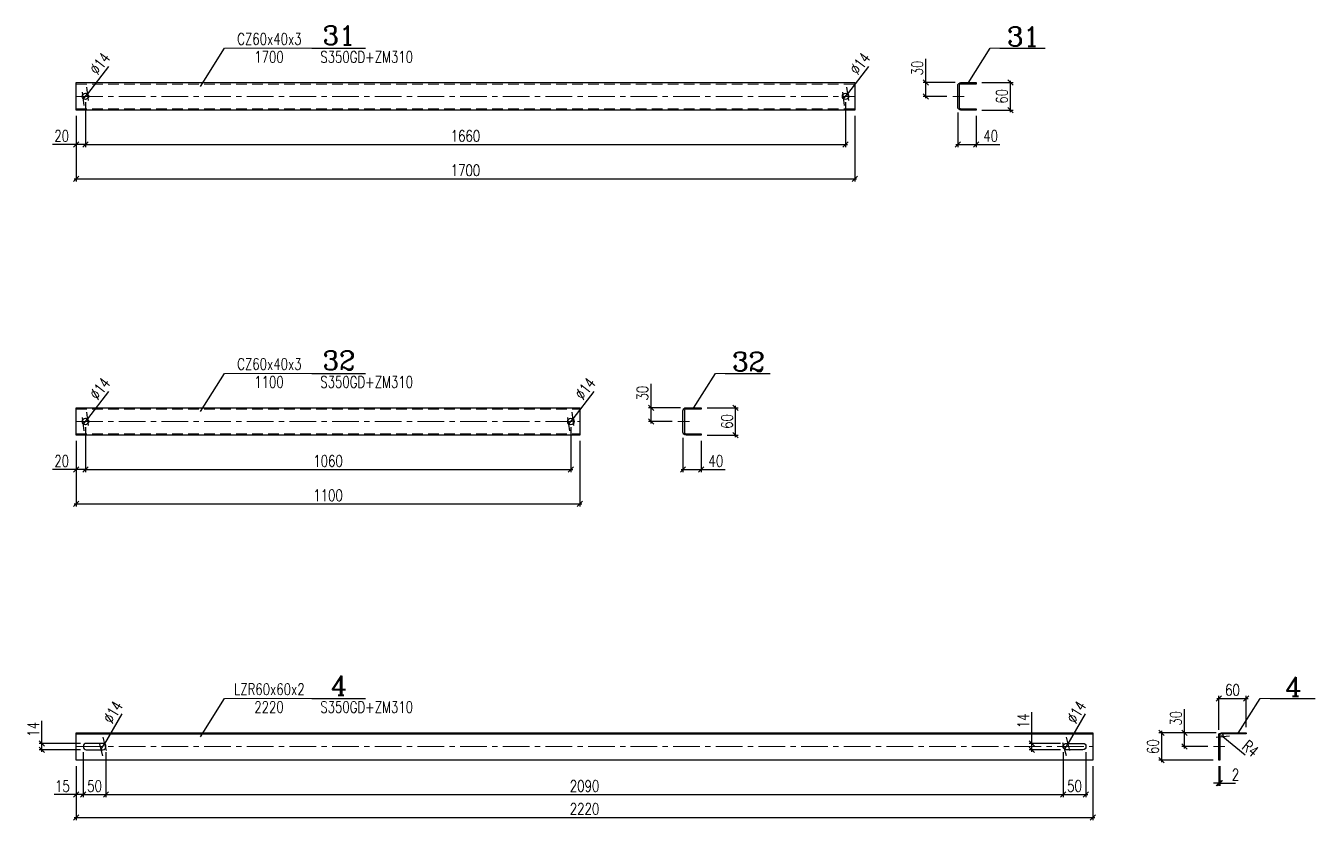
# Model space of a CAD drawing. Header units: millimetres. Extents: x -110 to 3628, y -131 to 4804.
# Drawn here: x -110 to 2706, y -131 to 1604 of the extents above; entities that cross this region are included whole.
import ezdxf
from ezdxf.enums import TextEntityAlignment as Align

# ---------------------------------------------------------------- set-up
doc = ezdxf.new("R2010")
doc.units = ezdxf.units.MM
doc.header["$LTSCALE"] = 1.833333
doc.header["$PDMODE"] = 1
doc.linetypes.add('CENTER', pattern=[50.8, 31.75, -6.35, 6.35, -6.35])
doc.linetypes.add('DASHED', pattern=[19.05, 12.7, -6.35])
doc.layers.get('0').update_dxf_attribs({"linetype": 'CONTINUOUS'})
doc.layers.get('Defpoints').update_dxf_attribs({"linetype": 'CONTINUOUS'})
for name, color, linetype, lineweight in [('k_inny', 40, 'CONTINUOUS', 13), ('k_konstrukcja', 3, 'CONTINUOUS', 25), ('k_osie', 6, 'CENTER', 5), ('k_pozycje', 1, 'CONTINUOUS', 5), ('k_ukryte', 7, 'DASHED', 13), ('k_wymiary', 1, 'CONTINUOUS', 5), ('RFD_C5', 1, 'CONTINUOUS', 5), ('RFD_T3', 2, 'CONTINUOUS', 25), ('RFD_T5', 2, 'CONTINUOUS', 5)]:
    doc.layers.add(name, color=color, linetype=linetype, lineweight=lineweight)
doc.styles.add('TXT3', font='SIMPLEX.SHX', dxfattribs={"width": 0.75, "height": 25})
doc.styles.add('TXT5', font='COMPLEX.shx', dxfattribs={"height": 41.666667})
doc.dimstyles.new('R1', dxfattribs={"dimtxt": 25, "dimasz": 20.833333, "dimexe": 5.833333, "dimexo": 12.5, "dimgap": 5, "dimtad": 0, "dimdec": 0, "dimzin": 0, "dimdsep": 46, "dimtxsty": 'TXT3', "dimblk1": 'OBLIQUE', "dimblk2": 'OBLIQUE', "dimsah": 1, "dimtsz": 5.833333, "dimcen": -3, "dimdle": 4.166667, "dimclrt": 2, "dimadec": 0, "dimazin": 0, "dimtfac": 0.75, "dimtdec": 0, "dimtmove": 0, "dimatfit": 3, "dimldrblk": 'NONE', "dimfxl": 1, "dimtvp": 0.75, "dimtolj": 1, "dimtzin": 0, "dimarcsym": 0})
doc.dimstyles.new('R1_002', dxfattribs={"dimtxt": 25, "dimasz": 5.833333, "dimexe": 5.833333, "dimexo": 12.5, "dimgap": 5, "dimtad": 0, "dimdec": 0, "dimzin": 0, "dimdsep": 46, "dimtxsty": 'TXT3', "dimblk1": 'OBLIQUE', "dimblk2": 'OBLIQUE', "dimsah": 1, "dimtsz": 5.833333, "dimcen": -3, "dimdle": 4.166667, "dimclrt": 2, "dimadec": 0, "dimazin": 0, "dimtfac": 0.75, "dimtdec": 0, "dimtmove": 0, "dimatfit": 3, "dimldrblk": 'NONE', "dimfxl": 1, "dimtvp": 0.75, "dimtolj": 1, "dimtzin": 0, "dimarcsym": 0})

# ---------------------------------------------------------------- blocks, each defined once
blk = doc.blocks.new('Poz. 4')
for points in [[(-20, 27), (1080, 27)], [(-20, -27), (1080, -27)]]:
    blk.add_lwpolyline(points)
at = {"layer": 'k_konstrukcja'}
blk.add_lwpolyline([(-20, 30), (1080, 30), (1080, -30), (-20, -30)], close=True, dxfattribs=at)
for centre in [(0, 0), (1060, 0)]:
    blk.add_circle(centre, 7, dxfattribs=at)
at = {"layer": 'k_osie'}
blk.add_lwpolyline([(-20, 0), (1080, 0)], dxfattribs=at)
blk = doc.blocks.new('Poz. 3')
at = {"layer": 'k_konstrukcja'}
blk.add_lwpolyline([(-20, 30), (1680, 30), (1680, -30), (-20, -30)], close=True, dxfattribs=at)
for centre in [(0, 0), (1660, 0)]:
    blk.add_circle(centre, 7, dxfattribs=at)
at = {"layer": 'k_osie'}
blk.add_lwpolyline([(-20, 0), (1680, 0)], dxfattribs=at)
at = {"layer": 'k_ukryte'}
for points in [[(-20, 27), (1680, 27)], [(-20, -27), (1680, -27)]]:
    blk.add_lwpolyline(points, dxfattribs=at)
blk = doc.blocks.new('*D253')
at = {"layer": 'Defpoints', "color": 0}
for p in [(15, 30), (0, 0), (0, -75)]:
    blk.add_point(p, dxfattribs=at)
at = {"layer": 'k_wymiary', "color": 0, "lineweight": -2}
for p, q in [((15, 17.5), (15, -80.8)), ((0, -12.5), (0, -80.8)), ((0, -75), (-48.5, -75)), ((5.8, -69.2), (-5.8, -80.8)), ((19.2, -75), (0, -75)), ((9.2, -80.8), (20.8, -69.2))]:
    blk.add_line(p, q, dxfattribs=at)
at = {"layer": 'k_wymiary', "color": 2, "insert": (-30.1, -56.3), "char_height": 25, "attachment_point": 5, "style": 'TXT3'}
blk.add_mtext('\\A1;15', dxfattribs=at)
blk = doc.blocks.new('_None')
blk = doc.blocks.new('_Oblique')
at = {"color": 0, "linetype": 'ByBlock', "lineweight": -2}
blk.add_line((-0.5, -0.5), (0.5, 0.5), dxfattribs=at)
blk = doc.blocks.new('*D254')
at = {"layer": 'Defpoints', "color": 0}
for p in [(15, 30), (65, 30), (65, -75)]:
    blk.add_point(p, dxfattribs=at)
at = {"layer": 'k_wymiary', "color": 0, "lineweight": -2}
for p, q in [((15, 17.5), (15, -80.8)), ((65, 17.5), (65, -80.8)), ((20.8, -69.2), (9.2, -80.8)), ((10.8, -75), (69.2, -75)), ((59.2, -80.8), (70.8, -69.2))]:
    blk.add_line(p, q, dxfattribs=at)
at = {"layer": 'k_wymiary', "color": 2, "insert": (40, -56.3), "char_height": 25, "attachment_point": 5, "style": 'TXT3'}
blk.add_mtext('\\A1;50', dxfattribs=at)
blk = doc.blocks.new('*D255')
at = {"layer": 'Defpoints', "color": 0}
for p in [(65, 30), (2155, 30), (2155, -75)]:
    blk.add_point(p, dxfattribs=at)
at = {"layer": 'k_wymiary', "color": 0, "lineweight": -2}
for p, q in [((65, 17.5), (65, -80.8)), ((2155, 17.5), (2155, -80.8)), ((70.8, -69.2), (59.2, -80.8)), ((60.8, -75), (2159.2, -75)), ((2149.2, -80.8), (2160.8, -69.2))]:
    blk.add_line(p, q, dxfattribs=at)
at = {"layer": 'k_wymiary', "color": 2, "insert": (1110, -56.2), "char_height": 25, "attachment_point": 5, "style": 'TXT3'}
blk.add_mtext('\\A1;2090', dxfattribs=at)
blk = doc.blocks.new('*D256')
at = {"layer": 'Defpoints', "color": 0}
for p in [(2155, 30), (2205, 30), (2205, -75)]:
    blk.add_point(p, dxfattribs=at)
at = {"layer": 'k_wymiary', "color": 0, "lineweight": -2}
for p, q in [((2155, 17.5), (2155, -80.8)), ((2205, 17.5), (2205, -80.8)), ((2160.8, -69.2), (2149.2, -80.8)), ((2150.8, -75), (2209.2, -75)), ((2199.2, -80.8), (2210.8, -69.2))]:
    blk.add_line(p, q, dxfattribs=at)
at = {"layer": 'k_wymiary', "color": 2, "insert": (2180, -56.2), "char_height": 25, "attachment_point": 5, "style": 'TXT3'}
blk.add_mtext('\\A1;50', dxfattribs=at)
blk = doc.blocks.new('*D257')
at = {"layer": 'Defpoints', "color": 0}
for p in [(2420, 60), (2502, 60), (2483.5, 30)]:
    blk.add_point(p, dxfattribs=at)
at = {"layer": 'k_wymiary', "color": 0, "lineweight": -2}
for p, q in [((2420, 60), (2420, 112)), ((2425.8, 54.2), (2414.2, 65.8)), ((2489.5, 60), (2414.2, 60)), ((2420, 25.8), (2420, 60)), ((2414.2, 35.8), (2425.8, 24.2)), ((2471, 30), (2414.2, 30))]:
    blk.add_line(p, q, dxfattribs=at)
at = {"layer": 'k_wymiary', "color": 2, "insert": (2401.3, 91.8), "char_height": 25, "attachment_point": 5, "rotation": 90, "style": 'TXT3'}
blk.add_mtext('\\A1;30', dxfattribs=at)
blk = doc.blocks.new('*D258')
at = {"layer": 'Defpoints', "color": 0}
for p in [(0, 0), (2220, 0), (2220, -125)]:
    blk.add_point(p, dxfattribs=at)
at = {"layer": 'k_wymiary', "color": 0, "lineweight": -2}
for p, q in [((0, -12.5), (0, -130.8)), ((2220, -12.5), (2220, -130.8)), ((5.8, -119.2), (-5.8, -130.8)), ((-4.2, -125), (2224.2, -125)), ((2214.2, -130.8), (2225.8, -119.2))]:
    blk.add_line(p, q, dxfattribs=at)
at = {"layer": 'k_wymiary', "color": 2, "insert": (1110, -106.2), "char_height": 25, "attachment_point": 5, "style": 'TXT3'}
blk.add_mtext('\\A1;2220', dxfattribs=at)
blk = doc.blocks.new('*D259')
at = {"layer": 'Defpoints', "color": 0}
for p in [(2502, 60), (2370, 0), (2495, 0)]:
    blk.add_point(p, dxfattribs=at)
at = {"layer": 'k_wymiary', "color": 0, "lineweight": -2}
for p, q in [((2375.8, 54.2), (2364.2, 65.8)), ((2489.5, 60), (2364.2, 60)), ((2370, 64.2), (2370, -4.2)), ((2364.2, 5.8), (2375.8, -5.8)), ((2482.5, 0), (2364.2, 0))]:
    blk.add_line(p, q, dxfattribs=at)
at = {"layer": 'k_wymiary', "color": 2, "insert": (2351.3, 30), "char_height": 25, "attachment_point": 5, "rotation": 90, "style": 'TXT3'}
blk.add_mtext('\\A1;60', dxfattribs=at)
blk = doc.blocks.new('*D260')
at = {"layer": 'Defpoints', "color": 0}
for p in [(2501, 54), (2504.1, 51.4)]:
    blk.add_point(p, dxfattribs=at)
at = {"layer": 'k_wymiary', "color": 0, "lineweight": -2}
for p in [(2501, 54), (2552.4, 11.1)]:
    blk.add_line(p, (2504.1, 51.4), dxfattribs=at)
blk.add_arc((2501, 54), 4, 320.1312, 90, dxfattribs=at)
at = {"layer": 'k_wymiary', "color": 0, "linetype": 'ByBlock', "lineweight": -2, "xscale": 20.83333333333333, "yscale": 20.83333333333333, "zscale": 20.83333333333333, "rotation": 140.131237239579}
blk.add_blockref('_Oblique', (2504.1, 51.4), dxfattribs=at)
at = {"layer": 'k_wymiary', "color": 2, "insert": (2564.2, 25.6), "char_height": 25, "attachment_point": 5, "rotation": 320.1312, "style": 'TXT3'}
blk.add_mtext('\\A1;R4', dxfattribs=at)
blk = doc.blocks.new('*D261')
at = {"layer": 'Defpoints', "color": 0}
for p in [(2555, 135), (2555, 60), (2495, 54)]:
    blk.add_point(p, dxfattribs=at)
at = {"layer": 'k_wymiary', "color": 0, "lineweight": -2}
for p, q in [((2500.8, 140.8), (2489.2, 129.2)), ((2495, 66.5), (2495, 140.8)), ((2549.2, 129.2), (2560.8, 140.8)), ((2555, 72.5), (2555, 140.8)), ((2490.8, 135), (2559.2, 135))]:
    blk.add_line(p, q, dxfattribs=at)
at = {"layer": 'k_wymiary', "color": 2, "insert": (2525, 153.7), "char_height": 25, "attachment_point": 5, "style": 'TXT3'}
blk.add_mtext('\\A1;60', dxfattribs=at)
blk = doc.blocks.new('*D262')
at = {"layer": 'Defpoints', "color": 0}
for p in [(-75, 37), (22, 37), (22, 23)]:
    blk.add_point(p, dxfattribs=at)
at = {"layer": 'k_wymiary', "color": 0, "lineweight": -2}
for p, q in [((-75, 37), (-75, 86.3)), ((-69.2, 31.2), (-80.8, 42.8)), ((9.5, 37), (-80.8, 37)), ((-80.8, 28.8), (-69.2, 17.2)), ((-75, 18.8), (-75, 37)), ((9.5, 23), (-80.8, 23))]:
    blk.add_line(p, q, dxfattribs=at)
at = {"layer": 'k_wymiary', "color": 2, "insert": (-93.7, 67.5), "char_height": 25, "attachment_point": 5, "rotation": 90, "style": 'TXT3'}
blk.add_mtext('\\A1;14', dxfattribs=at)
blk = doc.blocks.new('*D263')
at = {"layer": 'Defpoints', "color": 0}
for p in [(2087, 37), (2162, 37), (2162, 23)]:
    blk.add_point(p, dxfattribs=at)
at = {"layer": 'k_wymiary', "color": 0, "lineweight": -2}
for p, q in [((2087, 37), (2087, 105.2)), ((2092.8, 31.2), (2081.2, 42.8)), ((2149.5, 37), (2081.2, 37)), ((2081.2, 28.8), (2092.8, 17.2)), ((2087, 18.8), (2087, 41.2)), ((2149.5, 23), (2081.2, 23))]:
    blk.add_line(p, q, dxfattribs=at)
at = {"layer": 'k_wymiary', "color": 2, "insert": (2068.3, 86.3), "char_height": 25, "attachment_point": 5, "rotation": 90, "style": 'TXT3'}
blk.add_mtext('\\A1;14', dxfattribs=at)
blk = doc.blocks.new('xp-opis')
at = {"layer": 'RFD_C5'}
blk.add_line((0, 0), (228.8, 0), dxfattribs=at)
at = {"layer": 'RFD_T3'}
blk.add_line((228.8, 0), (368.9, 0), dxfattribs=at)
at = {"layer": 'RFD_T3', "linetype": 'Continuous', "style": 'TXT5'}
blk.add_attdef('NR', text='', height=50, dxfattribs=at).set_placement((299.4, -6), align=Align.BOTTOM_CENTER)
at = {"layer": 'RFD_T5', "style": 'TXT3', "width": 0.75}
blk.add_attdef('OPIS', text='', height=30, dxfattribs=at).set_placement((117.2, 0.4), align=Align.BOTTOM_CENTER)
blk.add_attdef('DLUGOSC', text='', height=30, dxfattribs=at).set_placement((116.2, -7.6), align=Align.TOP_CENTER)
for tag, p in [('STAL', (250.6, -37.6)), ('UWAGI', (250.6, -82.9))]:
    blk.add_attdef(tag, p, '', height=30, dxfattribs=at)
at = {"layer": 'RFD_T5', "style": 'TXT3', "width": 0.75, "flags": 1}
for tag, p in [('G_JEDN', (42.7, -82.9)), ('G', (42.7, -134.4))]:
    blk.add_attdef(tag, p, '', height=30, dxfattribs=at)
blk = doc.blocks.new('pozycja')
at = {"layer": 'RFD_C5', "linetype": 'Continuous'}
blk.add_line((0, 0), (25.8, 0), dxfattribs=at)
at = {"layer": 'RFD_T3'}
blk.add_line((25.8, 0), (143.9, 0), dxfattribs=at)
at = {"layer": 'RFD_T3', "linetype": 'Continuous', "style": 'TXT5'}
blk.add_attdef('NR', text='', height=50, dxfattribs=at).set_placement((86.9, -9), align=Align.BOTTOM_CENTER)
blk = doc.blocks.new('*D264')
at = {"layer": 'Defpoints', "color": 0}
for p in [(2495, 0), (2497, 0), (2497, -50)]:
    blk.add_point(p, dxfattribs=at)
at = {"layer": 'k_wymiary', "color": 0, "lineweight": -2}
for p, q in [((2495, -12.5), (2495, -55.8)), ((2497, -12.5), (2497, -55.8)), ((2495, -50), (2483.3, -50)), ((2489.2, -55.8), (2500.8, -44.2)), ((2502.8, -44.2), (2491.2, -55.8)), ((2495, -50), (2497, -50)), ((2497, -50), (2531.2, -50))]:
    blk.add_line(p, q, dxfattribs=at)
at = {"layer": 'k_wymiary', "color": 2, "insert": (2531.6, -31.3), "char_height": 25, "attachment_point": 5, "style": 'TXT3'}
blk.add_mtext('\\A1;2', dxfattribs=at)
blk = doc.blocks.new('*D400')
at = {"layer": 'Defpoints', "color": 0}
for p in [(20, 1450), (0, 1420), (0, 1345)]:
    blk.add_point(p, dxfattribs=at)
at = {"layer": 'k_wymiary', "color": 0, "lineweight": -2}
for p, q in [((20, 1437.5), (20, 1339.2)), ((0, 1407.5), (0, 1339.2)), ((0, 1345), (-52, 1345)), ((5.8, 1350.8), (-5.8, 1339.2)), ((24.2, 1345), (0, 1345)), ((14.2, 1339.2), (25.8, 1350.8))]:
    blk.add_line(p, q, dxfattribs=at)
at = {"layer": 'k_wymiary', "color": 2, "insert": (-31.8, 1363.7), "char_height": 25, "attachment_point": 5, "style": 'TXT3'}
blk.add_mtext('\\A1;20', dxfattribs=at)
blk = doc.blocks.new('*D401')
at = {"layer": 'Defpoints', "color": 0}
for p in [(20, 1450), (1680, 1450), (1680, 1345)]:
    blk.add_point(p, dxfattribs=at)
at = {"layer": 'k_wymiary', "color": 0, "lineweight": -2}
for p, q in [((20, 1437.5), (20, 1339.2)), ((1680, 1437.5), (1680, 1339.2)), ((25.8, 1350.8), (14.2, 1339.2)), ((15.8, 1345), (1684.2, 1345)), ((1674.2, 1339.2), (1685.8, 1350.8))]:
    blk.add_line(p, q, dxfattribs=at)
at = {"layer": 'k_wymiary', "color": 2, "insert": (850, 1363.7), "char_height": 25, "attachment_point": 5, "style": 'TXT3'}
blk.add_mtext('\\A1;1660', dxfattribs=at)
blk = doc.blocks.new('*D402')
at = {"layer": 'Defpoints', "color": 0}
for p in [(0, 1420), (1700, 1420), (1700, 1270)]:
    blk.add_point(p, dxfattribs=at)
at = {"layer": 'k_wymiary', "color": 0, "lineweight": -2}
for p, q in [((0, 1407.5), (0, 1264.2)), ((1700, 1407.5), (1700, 1264.2)), ((5.8, 1275.8), (-5.8, 1264.2)), ((-4.2, 1270), (1704.2, 1270)), ((1694.2, 1264.2), (1705.8, 1275.8))]:
    blk.add_line(p, q, dxfattribs=at)
at = {"layer": 'k_wymiary', "color": 2, "insert": (850, 1288.7), "char_height": 25, "attachment_point": 5, "style": 'TXT3'}
blk.add_mtext('\\A1;1700', dxfattribs=at)
blk = doc.blocks.new('*D403')
at = {"layer": 'Defpoints', "color": 0}
for p in [(20, 740), (0, 710), (0, 635)]:
    blk.add_point(p, dxfattribs=at)
at = {"layer": 'k_wymiary', "color": 0, "lineweight": -2}
for p, q in [((20, 727.5), (20, 629.2)), ((0, 697.5), (0, 629.2)), ((0, 635), (-52, 635)), ((5.8, 640.8), (-5.8, 629.2)), ((24.2, 635), (0, 635)), ((14.2, 629.2), (25.8, 640.8))]:
    blk.add_line(p, q, dxfattribs=at)
at = {"layer": 'k_wymiary', "color": 2, "insert": (-31.8, 653.7), "char_height": 25, "attachment_point": 5, "style": 'TXT3'}
blk.add_mtext('\\A1;20', dxfattribs=at)
blk = doc.blocks.new('*D404')
at = {"layer": 'Defpoints', "color": 0}
for p in [(20, 740), (1080, 740), (1080, 635)]:
    blk.add_point(p, dxfattribs=at)
at = {"layer": 'k_wymiary', "color": 0, "lineweight": -2}
for p, q in [((20, 727.5), (20, 629.2)), ((1080, 727.5), (1080, 629.2)), ((25.8, 640.8), (14.2, 629.2)), ((15.8, 635), (1084.2, 635)), ((1074.2, 629.2), (1085.8, 640.8))]:
    blk.add_line(p, q, dxfattribs=at)
at = {"layer": 'k_wymiary', "color": 2, "insert": (550, 653.7), "char_height": 25, "attachment_point": 5, "style": 'TXT3'}
blk.add_mtext('\\A1;1060', dxfattribs=at)
blk = doc.blocks.new('*D405')
at = {"layer": 'Defpoints', "color": 0}
for p in [(0, 710), (1100, 710), (1100, 560)]:
    blk.add_point(p, dxfattribs=at)
at = {"layer": 'k_wymiary', "color": 0, "lineweight": -2}
for p, q in [((0, 697.5), (0, 554.2)), ((1100, 697.5), (1100, 554.2)), ((5.8, 565.8), (-5.8, 554.2)), ((1094.2, 554.2), (1105.8, 565.8)), ((-4.2, 560), (1104.2, 560))]:
    blk.add_line(p, q, dxfattribs=at)
at = {"layer": 'k_wymiary', "color": 2, "insert": (550, 578.7), "char_height": 25, "attachment_point": 5, "style": 'TXT3'}
blk.add_mtext('\\A1;1100', dxfattribs=at)
blk = doc.blocks.new('*D406')
at = {"layer": 'Defpoints', "color": 0}
for p in [(15.7, 1444.4), (24.3, 1455.6)]:
    blk.add_point(p, dxfattribs=at)
at = {"layer": 'k_wymiary', "color": 0, "lineweight": -2}
for p in [(70.3, 1515.4), (15.7, 1444.4)]:
    blk.add_line(p, (24.3, 1455.6), dxfattribs=at)
at = {"layer": 'k_wymiary', "color": 0, "linetype": 'ByBlock', "lineweight": -2, "xscale": 20.83333333333333, "yscale": 20.83333333333333, "zscale": 20.83333333333333}
for p, rotation in [((24.3, 1455.6), 232.4616957448951), ((15.7, 1444.4), 52.46169574489512)]:
    blk.add_blockref('_Oblique', p, dxfattribs=dict(at, rotation=rotation))
at = {"layer": 'k_wymiary', "color": 2, "insert": (51.4, 1521.7), "char_height": 25, "attachment_point": 5, "rotation": 52.4617, "style": 'TXT3'}
blk.add_mtext('\\A1;∅14', dxfattribs=at)
blk = doc.blocks.new('*D408')
at = {"layer": 'Defpoints', "color": 0}
for p in [(1675.7, 1444.4), (1684.3, 1455.6)]:
    blk.add_point(p, dxfattribs=at)
at = {"layer": 'k_wymiary', "color": 0, "lineweight": -2}
for p in [(1730.3, 1515.4), (1675.7, 1444.4)]:
    blk.add_line(p, (1684.3, 1455.6), dxfattribs=at)
at = {"layer": 'k_wymiary', "color": 0, "linetype": 'ByBlock', "lineweight": -2, "xscale": 20.83333333333333, "yscale": 20.83333333333333, "zscale": 20.83333333333333}
for p, rotation in [((1684.3, 1455.6), 232.4616957448951), ((1675.7, 1444.4), 52.46169574489512)]:
    blk.add_blockref('_Oblique', p, dxfattribs=dict(at, rotation=rotation))
at = {"layer": 'k_wymiary', "color": 2, "insert": (1711.4, 1521.7), "char_height": 25, "attachment_point": 5, "rotation": 52.4617, "style": 'TXT3'}
blk.add_mtext('\\A1;∅14', dxfattribs=at)
blk = doc.blocks.new('*D409')
at = {"layer": 'Defpoints', "color": 0}
for p in [(15.7, 734.4), (24.3, 745.6)]:
    blk.add_point(p, dxfattribs=at)
at = {"layer": 'k_wymiary', "color": 0, "lineweight": -2}
for p in [(70.3, 805.4), (15.7, 734.4)]:
    blk.add_line(p, (24.3, 745.6), dxfattribs=at)
at = {"layer": 'k_wymiary', "color": 0, "linetype": 'ByBlock', "lineweight": -2, "xscale": 20.83333333333333, "yscale": 20.83333333333333, "zscale": 20.83333333333333}
for p, rotation in [((15.7, 734.4), 52.46169574489512), ((24.3, 745.6), 232.4616957448951)]:
    blk.add_blockref('_Oblique', p, dxfattribs=dict(at, rotation=rotation))
at = {"layer": 'k_wymiary', "color": 2, "insert": (51.4, 811.7), "char_height": 25, "attachment_point": 5, "rotation": 52.4617, "style": 'TXT3'}
blk.add_mtext('\\A1;∅14', dxfattribs=at)
blk = doc.blocks.new('*D410')
at = {"layer": 'Defpoints', "color": 0}
for p in [(1075.7, 734.4), (1084.3, 745.6)]:
    blk.add_point(p, dxfattribs=at)
at = {"layer": 'k_wymiary', "color": 0, "lineweight": -2}
for p in [(1130.3, 805.4), (1075.7, 734.4)]:
    blk.add_line(p, (1084.3, 745.6), dxfattribs=at)
at = {"layer": 'k_wymiary', "color": 0, "linetype": 'ByBlock', "lineweight": -2, "xscale": 20.83333333333333, "yscale": 20.83333333333333, "zscale": 20.83333333333333}
for p, rotation in [((1075.7, 734.4), 52.46169574489512), ((1084.3, 745.6), 232.4616957448951)]:
    blk.add_blockref('_Oblique', p, dxfattribs=dict(at, rotation=rotation))
at = {"layer": 'k_wymiary', "color": 2, "insert": (1111.4, 811.7), "char_height": 25, "attachment_point": 5, "rotation": 52.4617, "style": 'TXT3'}
blk.add_mtext('\\A1;∅14', dxfattribs=at)
blk = doc.blocks.new('*D411')
at = {"layer": 'Defpoints', "color": 0}
for p in [(1925, 1427), (1965, 1420), (1965, 1345)]:
    blk.add_point(p, dxfattribs=at)
at = {"layer": 'k_wymiary', "color": 0, "lineweight": -2}
for p, q in [((1925, 1414.5), (1925, 1339.2)), ((1965, 1407.5), (1965, 1339.2)), ((1930.8, 1350.8), (1919.2, 1339.2)), ((1920.8, 1345), (1965, 1345)), ((1959.2, 1339.2), (1970.8, 1350.8)), ((1965, 1345), (2017, 1345))]:
    blk.add_line(p, q, dxfattribs=at)
at = {"layer": 'k_wymiary', "color": 2, "insert": (1996.8, 1363.7), "char_height": 25, "attachment_point": 5, "style": 'TXT3'}
blk.add_mtext('\\A1;40', dxfattribs=at)
blk = doc.blocks.new('*D414')
at = {"layer": 'Defpoints', "color": 0}
for p in [(1855.3, 1480), (1932, 1480), (1914, 1450)]:
    blk.add_point(p, dxfattribs=at)
at = {"layer": 'k_wymiary', "color": 0, "lineweight": -2}
for p, q in [((1855.3, 1480), (1855.3, 1532)), ((1861.1, 1474.2), (1849.4, 1485.8)), ((1919.5, 1480), (1849.4, 1480)), ((1855.3, 1445.8), (1855.3, 1480)), ((1849.4, 1455.8), (1861.1, 1444.2)), ((1901.5, 1450), (1849.4, 1450))]:
    blk.add_line(p, q, dxfattribs=at)
at = {"layer": 'k_wymiary', "color": 2, "insert": (1836.5, 1511.8), "char_height": 25, "attachment_point": 5, "rotation": 90, "style": 'TXT3'}
blk.add_mtext('\\A1;30', dxfattribs=at)
blk = doc.blocks.new('*D415')
at = {"layer": 'Defpoints', "color": 0}
for p in [(1965, 1480), (2040, 1480), (1965, 1420)]:
    blk.add_point(p, dxfattribs=at)
at = {"layer": 'k_wymiary', "color": 0, "lineweight": -2}
for p, q in [((1977.5, 1480), (2045.8, 1480)), ((2045.8, 1474.2), (2034.2, 1485.8)), ((2040, 1415.8), (2040, 1484.2)), ((1977.5, 1420), (2045.8, 1420)), ((2034.2, 1425.8), (2045.8, 1414.2))]:
    blk.add_line(p, q, dxfattribs=at)
at = {"layer": 'k_wymiary', "color": 2, "insert": (2021.3, 1450), "char_height": 25, "attachment_point": 5, "rotation": 90, "style": 'TXT3'}
blk.add_mtext('\\A1;60', dxfattribs=at)
blk = doc.blocks.new('*D416')
at = {"layer": 'Defpoints', "color": 0}
for p in [(1325, 717), (1365, 710), (1365, 635)]:
    blk.add_point(p, dxfattribs=at)
at = {"layer": 'k_wymiary', "color": 0, "lineweight": -2}
for p, q in [((1325, 704.5), (1325, 629.2)), ((1365, 697.5), (1365, 629.2)), ((1330.8, 640.8), (1319.2, 629.2)), ((1320.8, 635), (1365, 635)), ((1359.2, 629.2), (1370.8, 640.8)), ((1365, 635), (1417, 635))]:
    blk.add_line(p, q, dxfattribs=at)
at = {"layer": 'k_wymiary', "color": 2, "insert": (1396.8, 653.7), "char_height": 25, "attachment_point": 5, "style": 'TXT3'}
blk.add_mtext('\\A1;40', dxfattribs=at)
blk = doc.blocks.new('*D417')
at = {"layer": 'Defpoints', "color": 0}
for p in [(1255.3, 770), (1332, 770), (1314, 740)]:
    blk.add_point(p, dxfattribs=at)
at = {"layer": 'k_wymiary', "color": 0, "lineweight": -2}
for p, q in [((1255.3, 770), (1255.3, 822)), ((1261.1, 764.2), (1249.4, 775.8)), ((1319.5, 770), (1249.4, 770)), ((1255.3, 735.8), (1255.3, 770)), ((1249.4, 745.8), (1261.1, 734.2)), ((1301.5, 740), (1249.4, 740))]:
    blk.add_line(p, q, dxfattribs=at)
at = {"layer": 'k_wymiary', "color": 2, "insert": (1236.5, 801.8), "char_height": 25, "attachment_point": 5, "rotation": 90, "style": 'TXT3'}
blk.add_mtext('\\A1;30', dxfattribs=at)
blk = doc.blocks.new('*D418')
at = {"layer": 'Defpoints', "color": 0}
for p in [(1365, 770), (1440, 770), (1365, 710)]:
    blk.add_point(p, dxfattribs=at)
at = {"layer": 'k_wymiary', "color": 0, "lineweight": -2}
for p, q in [((1377.5, 770), (1445.8, 770)), ((1445.8, 764.2), (1434.2, 775.8)), ((1440, 705.8), (1440, 774.2)), ((1377.5, 710), (1445.8, 710)), ((1434.2, 715.8), (1445.8, 704.2))]:
    blk.add_line(p, q, dxfattribs=at)
at = {"layer": 'k_wymiary', "color": 2, "insert": (1421.3, 740), "char_height": 25, "attachment_point": 5, "rotation": 90, "style": 'TXT3'}
blk.add_mtext('\\A1;60', dxfattribs=at)
blk = doc.blocks.new('*D445')
at = {"layer": 'Defpoints', "color": 0}
for p in [(61.5, 36), (54.5, 24)]:
    blk.add_point(p, dxfattribs=at)
at = {"layer": 'k_wymiary', "color": 0, "lineweight": -2}
for p in [(99.6, 101.2), (54.5, 24)]:
    blk.add_line(p, (61.5, 36), dxfattribs=at)
at = {"layer": 'k_wymiary', "color": 0, "linetype": 'ByBlock', "lineweight": -2, "xscale": 20.83333333333333, "yscale": 20.83333333333333, "zscale": 20.83333333333333}
for p, rotation in [((54.5, 24), 59.69931445414333), ((61.5, 36), 239.6993144541433)]:
    blk.add_blockref('_Oblique', p, dxfattribs=dict(at, rotation=rotation))
at = {"layer": 'k_wymiary', "color": 2, "insert": (80.2, 105.1), "char_height": 25, "attachment_point": 5, "rotation": 59.6993, "style": 'TXT3'}
blk.add_mtext('\\A1;∅14', dxfattribs=at)
blk = doc.blocks.new('*D446')
at = {"layer": 'Defpoints', "color": 0}
for p in [(2165.5, 36), (2158.5, 24)]:
    blk.add_point(p, dxfattribs=at)
at = {"layer": 'k_wymiary', "color": 0, "lineweight": -2}
for p in [(2203.6, 101.2), (2158.5, 24)]:
    blk.add_line(p, (2165.5, 36), dxfattribs=at)
at = {"layer": 'k_wymiary', "color": 0, "linetype": 'ByBlock', "lineweight": -2, "xscale": 20.83333333333333, "yscale": 20.83333333333333, "zscale": 20.83333333333333}
for p, rotation in [((2158.5, 24), 59.69931445414397), ((2165.5, 36), 239.699314454144)]:
    blk.add_blockref('_Oblique', p, dxfattribs=dict(at, rotation=rotation))
at = {"layer": 'k_wymiary', "color": 2, "insert": (2184.2, 105.1), "char_height": 25, "attachment_point": 5, "rotation": 59.6993, "style": 'TXT3'}
blk.add_mtext('\\A1;∅14', dxfattribs=at)

msp = doc.modelspace()

# ---------------------------------------------------------------- linework, layer by layer
at = {"layer": 'k_inny'}
for points in [[(1914, 1450), (1939, 1450)], [(1314, 740), (1339, 740)], [(2483.5, 30), (2508.5, 30)]]:
    msp.add_lwpolyline(points, dxfattribs=at)
at = {"layer": 'k_konstrukcja'}
for points in [[(1965, 1480), (1965, 1477), (1932, 1477, 0.4142136), (1928, 1473), (1928, 1427, 0.4142136), (1932, 1423), (1965, 1423), (1965, 1420), (1932, 1420, -0.4142136), (1925, 1427), (1925, 1473, -0.4142136), (1932, 1480), (1965, 1480)], [(1365, 770), (1365, 767), (1332, 767, 0.4142136), (1328, 763), (1328, 717, 0.4142136), (1332, 713), (1365, 713), (1365, 710), (1332, 710, -0.4142136), (1325, 717), (1325, 763, -0.4142136), (1332, 770), (1365, 770)], [(2495, 54, -0.4142136), (2501, 60), (2555, 60), (2555, 58), (2501, 58, 0.4142136), (2497, 54), (2497, 0), (2495, 0)], [(22, 23), (58, 23, 1), (58, 37), (22, 37, 1)], [(2198, 23), (2162, 23, -1), (2162, 37), (2198, 37, -1)]]:
    msp.add_lwpolyline(points, format="xyb", close=True, dxfattribs=at)
msp.add_lwpolyline([(0, 60), (2220, 60), (2220, 0), (0, 0)], close=True, dxfattribs=at)
msp.add_lwpolyline([(0, 58), (2220, 58)], dxfattribs=at)
at = {"layer": 'k_osie'}
msp.add_lwpolyline([(0, 30), (2220, 30)], dxfattribs=at)

# ---------------------------------------------------------------- block references
at = {"layer": 'k_inny'}
msp.add_blockref('Poz. 3', (20, 1450), dxfattribs=at)
at = {"layer": 'k_pozycje', "xscale": 0.83333333333333, "yscale": 0.83333333333333, "zscale": 0.83333333333333}
for name, p, values in [('xp-opis', (324.14, 1555), {'NR': '31', 'OPIS': 'CZ60x40x3', 'DLUGOSC': '1700', 'STAL': 'S350GD+ZM310'}), ('pozycja', (1995.69, 1555), {'NR': '31'}), ('xp-opis', (324.14, 845), {'NR': '32', 'OPIS': 'CZ60x40x3', 'DLUGOSC': '1100', 'STAL': 'S350GD+ZM310'}), ('pozycja', (1395.69, 845), {'NR': '32'}), ('xp-opis', (324.14, 135), {'NR': '4', 'OPIS': 'LZR60x60x2', 'DLUGOSC': '2220', 'STAL': 'S350GD+ZM310'}), ('pozycja', (2585.69, 135), {'NR': '4'})]:
    msp.add_blockref(name, p, dxfattribs=at).add_auto_attribs(values)
at = {"layer": 'k_ukryte'}
msp.add_blockref('Poz. 4', (20, 740), dxfattribs=at)

# ---------------------------------------------------------------- dimensions: what is measured, and where the dimension line sits
at = {"layer": 'k_wymiary'}
for p1, p2, picture, middle in [((15.73, 1444.45), (24.27, 1455.55), '*D406', (51.43, 1521.68)), ((1675.73, 1444.45), (1684.27, 1455.55), '*D408', (1711.43, 1521.68)), ((15.73, 734.45), (24.27, 745.55), '*D409', (51.43, 811.68)), ((1075.73, 734.45), (1084.27, 745.55), '*D410', (1111.43, 811.68)), ((54.47, 23.96), (61.53, 36.04), '*D445', (80.15, 105.07)), ((2158.47, 23.96), (2165.53, 36.04), '*D446', (2184.15, 105.07))]:
    dim = msp.add_diameter_dim_2p(p1=p1, p2=p2, dimstyle='R1', dxfattribs=at)
    dim.commit()
    dim.dimension.update_dxf_attribs({"geometry": picture, "text_midpoint": middle})
for base, p1, p2, picture, middle in [((1855.25, 1480), (1914, 1450), (1932, 1480), '*D414', (1836.5, 1511.85)), ((2040, 1480), (1965, 1420), (1965, 1480), '*D415', (2021.25, 1450)), ((1255.25, 770), (1314, 740), (1332, 770), '*D417', (1236.5, 801.85)), ((1440, 770), (1365, 710), (1365, 770), '*D418', (1421.25, 740)), ((-75, 37), (22, 23), (22, 37), '*D262', (-93.75, 67.51)), ((2420, 60), (2483.5, 30), (2502, 60), '*D257', (2401.25, 91.85)), ((2370, 0), (2502, 60), (2495, 0), '*D259', (2351.25, 30))]:
    dim = msp.add_linear_dim(base=base, p1=p1, p2=p2, angle=90, dimstyle='R1', dxfattribs=at)
    dim.commit()
    dim.dimension.update_dxf_attribs({"geometry": picture, "text_midpoint": middle})
for base, p1, p2, picture, middle in [((0, 1345), (20, 1450), (0, 1420), '*D400', (-31.85, 1363.75)), ((1680, 1345), (20, 1450), (1680, 1450), '*D401', (850, 1363.75)), ((1700, 1270), (0, 1420), (1700, 1420), '*D402', (850, 1288.75)), ((1965, 1345), (1925, 1427), (1965, 1420), '*D411', (1996.85, 1363.75)), ((0, 635), (20, 740), (0, 710), '*D403', (-31.85, 653.75)), ((1080, 635), (20, 740), (1080, 740), '*D404', (550, 653.75)), ((1100, 560), (0, 710), (1100, 710), '*D405', (550, 578.75)), ((1365, 635), (1325, 717), (1365, 710), '*D416', (1396.85, 653.75)), ((2555, 135), (2495, 54), (2555, 60), '*D261', (2525, 153.75)), ((0, -75), (15, 30), (0, 0), '*D253', (-30.06, -56.25)), ((65, -75), (15, 30), (65, 30), '*D254', (40, -56.25)), ((2220, -125), (0, 0), (2220, 0), '*D258', (1110, -106.25)), ((2497, -50), (2495, 0), (2497, 0), '*D264', (2531.58, -31.25))]:
    dim = msp.add_linear_dim(base=base, p1=p1, p2=p2, dimstyle='R1', dxfattribs=at)
    dim.commit()
    dim.dimension.update_dxf_attribs({"geometry": picture, "text_midpoint": middle})
dim = msp.add_linear_dim(base=(2087, 37), p1=(2162, 23), p2=(2162, 37), angle=90, dimstyle='R1', dxfattribs=at)
dim.commit()
dim.dimension.update_dxf_attribs({"geometry": '*D263', "text_midpoint": (2087, 86.35), "dimtype": 160})
dim = msp.add_radius_dim(center=(2501, 54), mpoint=(2504.07, 51.44), dimstyle='R1', dxfattribs=at)
dim.commit()
dim.dimension.update_dxf_attribs({"geometry": '*D260', "text_midpoint": (2564.24, 25.61)})
for base, p1, p2, picture, middle in [((2155, -75), (65, 30), (2155, 30), '*D255', (1110, -56.25)), ((2205, -75), (2155, 30), (2205, 30), '*D256', (2180, -56.25))]:
    dim = msp.add_linear_dim(base=base, p1=p1, p2=p2, dimstyle='R1', override={"dimtmove": 1}, dxfattribs=at)
    dim.commit()
    dim.dimension.update_dxf_attribs({"geometry": picture, "text_midpoint": middle})

# ---------------------------------------------------------------- leaders
at = {"layer": 'k_pozycje'}
for points in [[(271.4, 1471.56), (324.14, 1555)], [(1947.66, 1479), (1995.69, 1555)], [(271.4, 761.56), (324.14, 845)], [(1347.66, 769), (1395.69, 845)], [(271.4, 51.56), (324.14, 135)], [(2537.66, 59), (2585.69, 135)]]:
    msp.add_leader(points, dimstyle='R1_002', dxfattribs=at)

doc.saveas('drawing.dxf')
